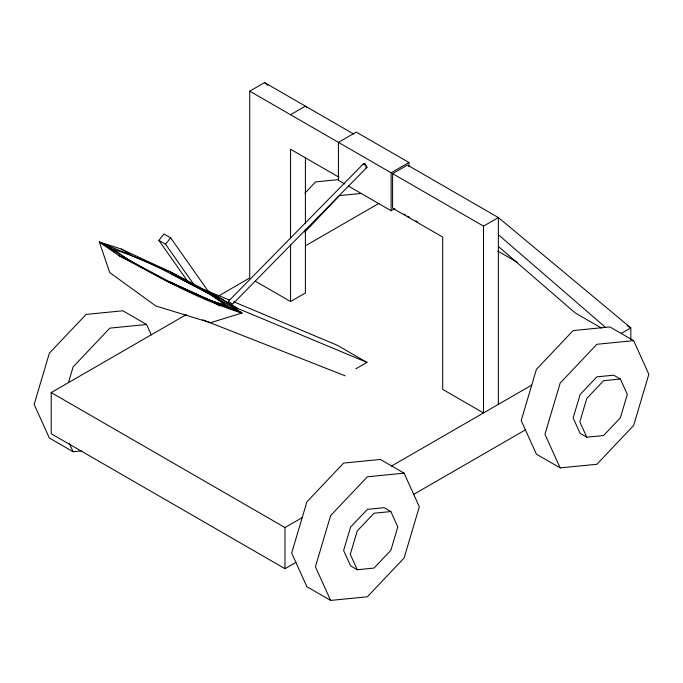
<?xml version="1.0" encoding="UTF-8"?>
<svg xmlns="http://www.w3.org/2000/svg" width="683" height="683" viewBox="0 0 683 683"><rect width="100%" height="100%" fill="white"/><g stroke="black" fill="none" stroke-linecap="round" stroke-linejoin="round"><path stroke-width="1.02" d="M208.691 299.991L169.316 281.644L209.809 300.144L227.046 305.993L241.91 313.019L209.809 300.144L169.171 282.335L169.316 281.644L129.65 260.599L119.192 255.826L99.351 242.021L109.707 272.534L155.758 305.958L210.518 322.726L241.91 313.019L222.06 299.214L172.09 272.705L121.258 249.013L99.351 242.021C144.565 269.742 191.061 297.131 241.91 313.019L211.44 294.749L172.09 272.705L99.351 242.021L113.899 249.645L129.65 260.599M68.437 382.642L73.115 366.899L109.843 328.122L146.58 324.485L151.259 334.824M172.09 272.705L171.629 273.994L211.295 295.03L227.046 305.993L209.655 300.443M188.064 281.917L158.857 240.365L163.997 233.97L170.673 237.829L208.247 291.282M194.04 284.785L165.534 244.224L170.673 237.829M304.831 193.298L315.631 181.891L338.725 179.612M304.806 232.1L339.383 195.603L361.418 193.426M364.039 164.151L364.773 163.408L367.002 167.258L232.724 304.029L228.259 301.468L362.536 164.697L364.773 163.408L362.545 164.688L364.039 164.151L366.984 167.233L365.516 168.12M218.449 296.038L249.739 277.972L249.739 91.155L264.586 82.583L353.837 134.116M290.557 114.718L305.403 106.155L307.034 107.513M249.739 91.155L391.12 172.782L408.929 162.494L408.929 166.712M392.605 173.636L483.513 226.124L483.513 412.933L442.695 389.37L442.695 237.086L392.605 208.161L392.605 173.636L407.444 165.064L498.359 217.553L630.827 327.883L630.827 339.485M295.893 562.391L284.99 568.683L51.216 433.722L51.216 392.588L186.237 314.632M305.327 245.871L378.954 203.372M348.424 186.083L391.12 210.731L394.68 208.674M255.186 281.114L290.557 301.536L305.403 292.964L305.403 229.07M483.513 226.124L498.359 217.553L498.359 404.37M355.834 368.82L366.967 362.4L337.282 345.256L233.62 301.732M51.216 392.588L284.99 527.549L302.21 517.612M391.479 466.071L531.741 385.092M621.223 333.432L630.827 327.883L627.199 325.791M413.394 494.552L525.423 429.872M633.636 340.646L596.899 344.283L560.171 383.061L544.949 434.26L560.171 467.898L596.899 464.261L633.636 425.483L648.85 374.275L633.636 340.646L609.885 326.935L573.157 330.572L536.42 369.349L521.206 420.549L536.42 454.186L560.171 467.898M620.369 379.039L603.576 380.704L586.791 398.428L579.833 421.838L586.791 437.214L603.576 435.549L620.369 417.825L627.327 394.415L620.369 379.039L613.693 375.189L596.899 376.845L580.106 394.578L573.157 417.979L580.106 433.355L586.791 437.214M146.58 324.485L122.829 310.774L86.101 314.411L49.364 353.188L34.15 404.396L49.364 438.025L73.115 451.736L81.508 450.908M404.105 473.165L367.369 476.802L330.632 515.58L315.418 566.779L330.632 600.417L367.369 596.78L404.105 558.002L419.319 506.795L404.105 473.165L380.354 459.454L343.617 463.091L306.889 501.868L291.667 553.068L306.889 586.706L330.632 600.417M390.838 511.558L374.045 513.223L357.252 530.947L350.302 554.357L357.252 569.733L374.045 568.068L390.838 550.344L397.796 526.935L390.838 511.558L384.162 507.708L367.369 509.364L350.575 527.097L343.617 550.498L350.575 565.874L357.252 569.733M113.899 249.645C152.258 260.607 185.631 283.65 222.06 299.214M197.37 286.962L229.71 300.093M230.009 305.207L366.967 362.4M202.774 319.823L345.18 375.829M119.192 255.826L169.171 282.335M408.929 162.494L356.236 132.075L338.426 142.354L338.426 180.312L344.787 183.983M497.805 251.088L517.168 262.263M403.977 214.061L405.796 215.102M407.606 216.152L409.424 217.203M415.776 220.865L417.586 221.915M601.467 328.079L575.163 312.891L498.624 246.674M338.999 177.213L290.557 149.253L290.557 238.7M158.857 240.365L165.534 244.224M207.222 290.642L236.907 307.785M199.982 288.67L219.772 300.102M209.809 300.144L220.003 306.027M121.258 249.013L131.281 255.194M211.44 294.749L227.046 305.993M264.586 82.583L267.856 85.307M498.359 234.696L605.514 327.396M69.307 443.318L73.115 451.736M391.12 172.782L391.12 210.731M305.403 157.722L305.403 223.742M290.557 245.095L290.557 301.536M284.99 527.549L284.99 568.683"/></g></svg>
